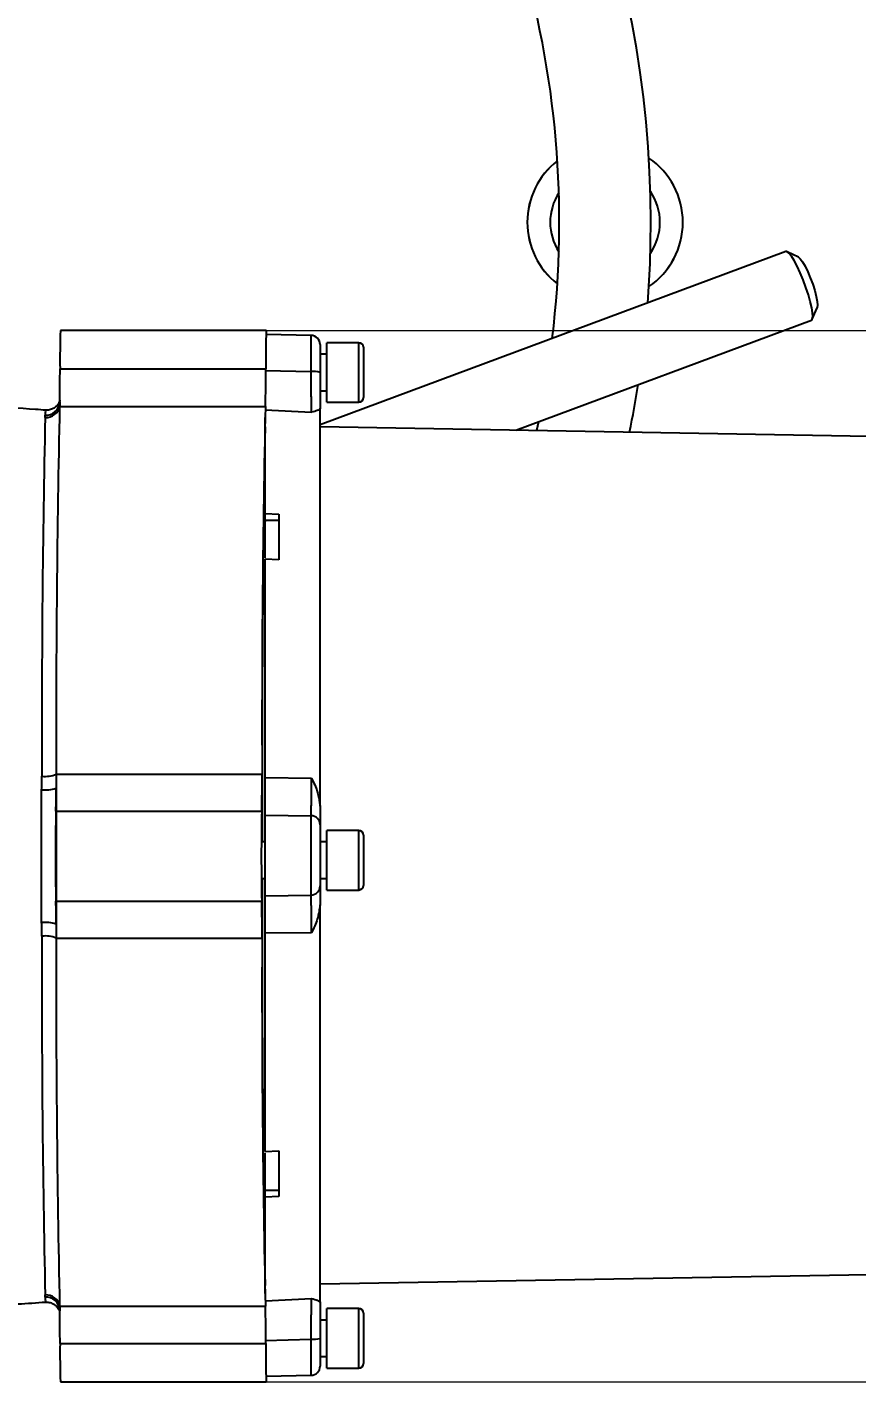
# Model space of a CAD drawing. Header units: millimetres. Extents: x 10469 to 13094, y 11322 to 13178.
# Drawn here: x 12584.7 to 12766.1, y 12604.6 to 12900.9 of the extents above; entities that cross this region are included whole.
import ezdxf

# ---------------------------------------------------------------- set-up
doc = ezdxf.new("R2010")
doc.units = ezdxf.units.MM
doc.layers.add('AM_5', color=3, linetype='Continuous', lineweight=25)
doc.styles.add('SLDTEXTSTYLE1', font='txt.shx', dxfattribs={"width": 0.7, "bigfont": 'gbcbig.shx'})
doc.dimstyles.new('SLDDIMSTYLE12$0', dxfattribs={"dimtxt": 12, "dimasz": 10, "dimexe": 0, "dimexo": 0.0625, "dimgap": 0.875, "dimtad": 1, "dimdec": 1, "dimlfac": 1.8, "dimrnd": 1e-09, "dimzin": 12, "dimdsep": 46, "dimtxsty": 'SLDTEXTSTYLE1', "dimcen": 0.09, "dimdle": 8.16, "dimclrd": 3, "dimclre": 3, "dimadec": 0, "dimazin": 3, "dimtfac": 1, "dimtdec": 1, "dimtofl": 0, "dimtmove": 0, "dimatfit": 3, "dimfxl": 0, "dimfrac": 2, "dimtolj": 1, "dimlwd": 5, "dimlwe": 5, "dimarcsym": 0})

# ---------------------------------------------------------------- blocks, each defined once
blk = doc.blocks.new('*D22')
at = {"layer": 'AM_5', "color": 3, "lineweight": 5, "transparency": 16777216}
blk.add_line((12637.03, 12834.53), (12886.95, 12834.53), dxfattribs=at)
at = {"layer": 'AM_5', "color": 3, "linetype": 'Continuous', "lineweight": 5, "transparency": 16777216}
for p, q in [((12886.95, 12824.53), (12886.95, 12614.57)), ((12637.03, 12604.57), (12886.95, 12604.57))]:
    blk.add_line(p, q, dxfattribs=at)
at = {"layer": 'AM_5', "color": 3, "transparency": 16777216}
for points in [[(12885.29, 12824.53), (12888.62, 12824.53), (12886.95, 12834.53)], [(12885.29, 12614.57), (12888.62, 12614.57), (12886.95, 12604.57)]]:
    blk.add_solid(points, dxfattribs=at)
at = {"layer": 'Defpoints', "color": 0, "transparency": 16777216}
for p in [(12636.97, 12834.53), (12636.97, 12604.57), (12886.95, 12604.57)]:
    blk.add_point(p, dxfattribs=at)
at = {"layer": 'AM_5', "color": 0, "transparency": 16777216, "insert": (12880.08, 12719.55), "char_height": 12, "attachment_point": 5, "rotation": 90, "style": 'SLDTEXTSTYLE1'}
blk.add_mtext('\\A1;230', dxfattribs=at)

msp = doc.modelspace()

# ---------------------------------------------------------------- linework, layer by layer
at = {"color": 7, "linetype": 'Continuous', "lineweight": 25}
for p, q in [((12750.573, 12851.785), (12648.742, 12813.864)), ((12753.322, 12850.574), (12750.847, 12851.753)), ((12756.343, 12836.994), (12757.444, 12839.505)), ((12691.527, 12812.723), (12756.157, 12836.791)), ((12636.968, 12834.534), (12591.969, 12834.534)), ((12646.777, 12833.445), (12636.967, 12833.616)), ((12646.777, 12825.55), (12646.777, 12833.445)), ((12657.222, 12831.859), (12650.222, 12831.859)), ((12650.222, 12818.859), (12650.222, 12831.859)), ((12657.222, 12818.859), (12657.222, 12831.859)), ((12658.222, 12830.859), (12658.222, 12819.859)), ((12650.222, 12829.359), (12648.742, 12829.359)), ((12591.878, 12826.161), (12636.876, 12826.161)), ((12636.742, 12825.8), (12646.777, 12825.55)), ((12648.742, 12821.359), (12650.222, 12821.359)), ((12591.83, 12818.948), (12591.819, 12818.705)), ((12591.821, 12818.732), (12591.829, 12818.863)), ((12650.222, 12818.859), (12657.222, 12818.859)), ((12591.804, 12817.934), (12636.802, 12817.934)), ((12636.742, 12817.149), (12646.846, 12816.633)), ((12778.268, 12811.209), (12648.742, 12813.47)), ((12696.464, 12814.562), (12696.047, 12812.644)), ((12636.742, 12794.479), (12639.742, 12794.367)), ((12636.742, 12792.944), (12636.742, 12794.479)), ((12636.742, 12792.954), (12636.644, 12792.852)), ((12636.742, 12792.954), (12636.644, 12792.852)), ((12639.742, 12792.944), (12636.742, 12792.944)), ((12636.742, 12792.749), (12636.897, 12792.911)), ((12639.742, 12784.372), (12636.742, 12784.484)), ((12591.059, 12737.481), (12636.057, 12737.481)), ((12636.742, 12736.758), (12646.846, 12736.638)), ((12591.049, 12734.516), (12591.003, 12734.435)), ((12590.983, 12729.404), (12635.981, 12729.404)), ((12636.742, 12728.555), (12646.777, 12728.406)), ((12646.777, 12711.053), (12646.777, 12728.406)), ((12657.222, 12725.156), (12650.222, 12725.156)), ((12650.222, 12712.156), (12650.222, 12725.156)), ((12657.222, 12712.156), (12657.222, 12725.156)), ((12658.222, 12724.156), (12658.222, 12713.156)), ((12636.742, 12722.656), (12635.984, 12722.656)), ((12650.222, 12722.656), (12648.742, 12722.656)), ((12635.99, 12714.656), (12636.742, 12714.656)), ((12648.742, 12714.656), (12650.222, 12714.656)), ((12650.222, 12712.156), (12657.222, 12712.156)), ((12590.983, 12709.704), (12635.981, 12709.704)), ((12636.742, 12710.904), (12646.777, 12711.053)), ((12591.049, 12704.592), (12591.003, 12704.674)), ((12646.846, 12702.821), (12636.742, 12702.702)), ((12591.059, 12701.628), (12636.057, 12701.628)), ((12636.742, 12654.976), (12639.742, 12655.087)), ((12636.621, 12646.565), (12636.742, 12646.439)), ((12636.621, 12646.565), (12636.742, 12646.439)), ((12636.874, 12646.506), (12636.742, 12646.644)), ((12636.742, 12646.515), (12639.742, 12646.515)), ((12636.742, 12644.98), (12636.742, 12646.515)), ((12639.742, 12645.092), (12636.742, 12644.98)), ((12648.742, 12625.989), (12778.268, 12628.25)), ((12636.809, 12622.313), (12646.846, 12622.827)), ((12591.804, 12621.174), (12636.802, 12621.174)), ((12591.819, 12620.403), (12591.83, 12620.16)), ((12657.222, 12620.6), (12650.222, 12620.6)), ((12650.222, 12614.1), (12650.222, 12620.6)), ((12657.222, 12614.1), (12657.222, 12620.6)), ((12650.222, 12618.1), (12648.742, 12618.1)), ((12658.222, 12619.6), (12658.222, 12614.1)), ((12636.742, 12613.659), (12646.777, 12613.909)), ((12646.777, 12606.014), (12646.777, 12613.909)), ((12650.222, 12607.6), (12650.222, 12614.1)), ((12657.222, 12607.6), (12657.222, 12614.1)), ((12658.222, 12614.1), (12658.222, 12608.6)), ((12591.878, 12612.947), (12636.876, 12612.947)), ((12648.742, 12610.1), (12650.222, 12610.1)), ((12636.967, 12605.843), (12646.777, 12606.014)), ((12650.222, 12607.6), (12657.222, 12607.6)), ((12591.969, 12604.574), (12636.968, 12604.574))]:
    msp.add_line(p, q, dxfattribs=at)
at = {"color": 7, "linetype": 'Continuous', "lineweight": 25, "flags": 128}
for points in [[(12720.366, 12840.536), (12720.869, 12849.208), (12721.044, 12858.182)], [(12756.157, 12836.791), (12756.331, 12836.968), (12756.441, 12837.503), (12756.407, 12838.355), (12756.23, 12839.484), (12755.92, 12840.838), (12755.49, 12842.354), (12754.961, 12843.959), (12754.358, 12845.581), (12753.708, 12847.141), (12753.041, 12848.569), (12752.39, 12849.796), (12751.785, 12850.765), (12751.254, 12851.432), (12750.821, 12851.765), (12750.573, 12851.785)], [(12753.322, 12850.574), (12753.337, 12850.567), (12753.732, 12850.218), (12754.22, 12849.54), (12754.77, 12848.575), (12755.348, 12847.383), (12755.917, 12846.041), (12756.442, 12844.631), (12756.89, 12843.244), (12757.232, 12841.965), (12757.447, 12840.875), (12757.521, 12840.043), (12757.451, 12839.52), (12757.444, 12839.505)], [(12637.006, 12833.616), (12636.993, 12834.14), (12636.976, 12834.49), (12636.959, 12834.49), (12636.942, 12834.14), (12636.926, 12833.453), (12636.911, 12832.453), (12636.898, 12831.175), (12636.888, 12829.664), (12636.881, 12827.973), (12636.876, 12826.161)], [(12587.868, 12705.037), (12587.864, 12708.649), (12587.861, 12712.275), (12587.859, 12715.912), (12587.858, 12719.554), (12587.859, 12723.196), (12587.861, 12726.833), (12587.864, 12730.46), (12587.868, 12734.071)], [(12591.049, 12734.516), (12591.045, 12730.794), (12591.042, 12727.056), (12591.04, 12723.308), (12591.039, 12719.554), (12591.04, 12715.8), (12591.042, 12712.052), (12591.045, 12708.314), (12591.049, 12704.592)], [(12635.996, 12722.904), (12635.986, 12722.723), (12635.983, 12722.585)], [(12636.008, 12722.656), (12636.006, 12722.723), (12635.996, 12722.904)], [(12636.876, 12612.947), (12636.881, 12611.135), (12636.888, 12609.444), (12636.898, 12607.933), (12636.911, 12606.655), (12636.926, 12605.655), (12636.942, 12604.968), (12636.959, 12604.618), (12636.976, 12604.618), (12636.993, 12604.968), (12637.009, 12605.655), (12637.013, 12605.844)]]:
    msp.add_lwpolyline(points, dxfattribs=at)
at = {"color": 7, "linetype": 'Continuous', "lineweight": 25}
for centre, radius, start, end in [((12491.044, 12858.182), 230, 0, 169.16329), ((12491.044, 12858.182), 210, 353.04862, 87.41373), ((12711.044, 12858.182), 17.013, 127.81367, 180), ((12711.044, 12858.182), 17, 127.8432, 232.1568), ((12711.044, 12858.182), 17.013, 304.2276, 55.7724), ((12711.044, 12858.182), 17, 304.2613, 55.7387), ((12711.044, 12858.182), 12, 147.31654, 212.68346), ((12711.044, 12858.182), 12, 325.58849, 34.41151), ((12711.044, 12858.182), 17.013, 180, 232.18633), ((12789.032, 12828.202), 197.164, 178.15954, 180.59293), ((12646.742, 12831.445), 2, 0, 89), ((12657.222, 12830.859), 1, 0, 90), ((12054.921, 12826.104), 536.957, 359.23935, 0.0061), ((12314.874, 12824.973), 322.005, 358.74746, 0.21149), ((12647.258, 12820.222), 5.35, 73.8962, 95.15834), ((12491.044, 12858.182), 230, 348.49028, 351.12295), ((12588.849, 12818.992), 2.984, 265.72557, 354.99775), ((12657.222, 12819.859), 1, 270, 0), ((15653.339, 12747.915), 3065.437, 178.736305, 180.203246), ((12591.095, 12816.261), 2.481, 160.17317, 185.66552), ((12588.872, 12818.495), 2.985, 265.67984, 349.16146), ((15733.616, 12748.628), 3142.577, 178.736305, 180.203246), ((15778.614, 12748.628), 3142.577, 178.736305, 180.203246), ((16815.652, 12737.137), 4179.607, 178.95405, 180.198512), ((12588.587, 12743.698), 6.691, 264.28607, 291.67914), ((12333.488, 12736.294), 302.571, 358.69511, 0.22467), ((12588.615, 12741.337), 7.305, 264.13547, 289.0893), ((12410.745, 12734.305), 180.304, 358.44239, 0.06727), ((13118.238, 12719.554), 527.347, 178.92978, 181.07022), ((13163.236, 12719.554), 527.347, 178.92978, 181.07022), ((12646.746, 12726.411), 1.995, 0.12484, 89.13021), ((12657.222, 12724.156), 1, 0, 90), ((16771.048, 12701.332), 4134.998, 179.815372, 181.048433), ((12646.746, 12713.048), 1.995, 270.86979, 359.87516), ((12657.222, 12713.156), 1, 270, 0), ((12410.745, 12704.803), 180.304, 359.93273, 1.55761), ((12333.488, 12702.814), 302.571, 359.77533, 1.30489), ((12588.615, 12697.771), 7.305, 70.91082, 95.86448), ((15653.339, 12691.194), 3065.437, 179.796754, 181.263695), ((12588.587, 12695.41), 6.691, 68.32086, 95.71393), ((15733.616, 12690.48), 3142.577, 179.796754, 181.263695), ((15778.614, 12690.48), 3142.577, 179.796754, 181.263695), ((12591.728, 12622.925), 3.106, 176.93263, 197.22928), ((12588.849, 12620.116), 2.983, 4.85158, 94.27503), ((12588.872, 12620.613), 2.985, 10.83854, 94.32016), ((12054.921, 12613.004), 536.957, 359.9939, 0.76065), ((12314.874, 12614.135), 322.005, 359.78851, 1.25254), ((12657.222, 12619.6), 1, 0, 90), ((12647.258, 12619.238), 5.35, 264.84166, 286.1038), ((12789.032, 12610.906), 197.164, 179.40707, 181.84046), ((12646.742, 12608.014), 2, 271, 0), ((12657.222, 12608.6), 1, 270, 0)]:
    msp.add_arc(centre, radius, start, end, dxfattribs=at)
for points, knots in [([(12648.742, 12831.445), (12648.742, 12831.362), (12648.742, 12831.19), (12648.742, 12829.807), (12648.742, 12827.778), (12648.742, 12826.148), (12648.742, 12825.362)], [0, 0, 0, 0, 0.2412869, 0.5, 0.7587131, 1, 1, 1, 1]), ([(12646.846, 12816.633), (12646.846, 12816.908), (12646.845, 12817.278), (12646.84, 12818.233), (12646.835, 12818.911), (12646.83, 12819.727), (12646.82, 12820.745), (12646.807, 12822.057), (12646.794, 12823.686), (12646.783, 12824.909), (12646.777, 12825.55)], [0, 0, 0, 0, 0.2442906, 0.329037, 0.4144904, 0.500125, 0.5979935, 0.7157718, 0.8510735, 1, 1, 1, 1]), ([(12648.742, 12825.362), (12648.742, 12824.602), (12648.742, 12823.087), (12648.742, 12820.959), (12648.742, 12819.002), (12648.742, 12817.937), (12648.742, 12817.403)], [0, 0, 0, 0, 0.2507669, 0.5000113, 0.749245, 1, 1, 1, 1]), ([(12591.835, 12819.267), (12591.829, 12819.24), (12591.813, 12819.173), (12591.736, 12818.943), (12591.551, 12818.549), (12591.184, 12818.037), (12590.596, 12817.527), (12589.805, 12817.184), (12589.153, 12817.041), (12588.82, 12817.109), (12588.787, 12817.116)], [0, 0, 0, 0, 0.0988141, 0.2481759, 0.38361338, 0.51716417, 0.66205203, 0.81883894, 0.98183427, 1, 1, 1, 1]), ([(12591.831, 12818.976), (12591.829, 12818.858), (12591.823, 12818.562), (12591.814, 12818.189), (12591.807, 12818.02), (12591.804, 12817.934)], [0, 0, 0, 0, 0.2461834, 0.6204204, 1, 1, 1, 1]), ([(12588.77, 12817.076), (12588.031, 12817.136), (12583.682, 12817.487), (12575.707, 12817.818), (12564.861, 12818.053), (12554.03, 12817.948), (12543.227, 12817.521), (12533.842, 12816.919), (12528.073, 12816.331), (12525.883, 12816.108)], [0, 0, 0, 0, 0.0352985, 0.207858, 0.3801201, 0.5520874, 0.723762, 0.8951454, 1, 1, 1, 1]), ([(12588.647, 12815.519), (12588.644, 12815.618), (12588.638, 12815.795), (12588.63, 12815.949), (12588.627, 12816.016)], [0, 0, 0, 0, 0.559997, 1, 1, 1, 1]), ([(12636.742, 12794.479), (12636.742, 12796.366), (12636.742, 12800.141), (12636.742, 12804.983), (12636.742, 12809.196), (12636.742, 12812.597), (12636.742, 12814.702), (12636.742, 12815.43), (12636.742, 12815.53)], [0, 0, 0, 0, 0.1937913, 0.3875826, 0.5813739, 0.7751653, 0.9689566, 1, 1, 1, 1]), ([(12648.742, 12817.403), (12648.596, 12817.283), (12648.304, 12817.042), (12647.334, 12816.77), (12646.846, 12816.633)], [0, 0, 0, 0, 0.4975573, 1, 1, 1, 1]), ([(12636.742, 12784.834), (12636.742, 12785.947), (12636.742, 12788.811), (12636.742, 12791.376), (12636.742, 12792.944)], [0, 0, 0, 0, 0.3888049, 1, 1, 1, 1]), ([(12587.868, 12734.071), (12587.88, 12734.626), (12587.902, 12735.618), (12587.915, 12736.606), (12587.921, 12737.04)], [0, 0, 0, 0, 0.5599962, 1, 1, 1, 1]), ([(12591.059, 12737.481), (12591.058, 12736.974), (12591.056, 12736.208), (12591.053, 12735.229), (12591.05, 12734.754), (12591.049, 12734.516)], [0, 0, 0, 0, 0.49355474, 0.74596906, 1, 1, 1, 1]), ([(12636.742, 12728.555), (12636.742, 12728.782), (12636.742, 12729.234), (12636.742, 12731.113), (12636.742, 12733.657), (12636.742, 12735.723), (12636.742, 12736.758)], [0, 0, 0, 0, 0.2500652, 0.4994456, 0.7493864, 1, 1, 1, 1]), ([(12646.777, 12728.406), (12646.783, 12728.503), (12646.794, 12728.687), (12646.806, 12729.289), (12646.816, 12729.905), (12646.824, 12730.447), (12646.835, 12731.541), (12646.844, 12733.5), (12646.846, 12735.607), (12646.846, 12736.638)], [0, 0, 0, 0, 0.1490594, 0.2844868, 0.3652537, 0.4374076, 0.5004523, 0.7554677, 1, 1, 1, 1]), ([(12646.846, 12736.638), (12647.334, 12735.667), (12648.304, 12733.734), (12648.596, 12731.587), (12648.742, 12730.519)], [0, 0, 0, 0, 0.5024427, 1, 1, 1, 1]), ([(12648.742, 12730.519), (12648.742, 12729.967), (12648.742, 12728.865), (12648.742, 12727.645), (12648.742, 12726.759), (12648.742, 12726.53), (12648.742, 12726.415)], [0, 0, 0, 0, 0.250755, 0.4999887, 0.7492331, 1, 1, 1, 1]), ([(12648.742, 12726.415), (12648.742, 12726.258), (12648.742, 12725.931), (12648.742, 12724.349), (12648.742, 12722.181), (12648.742, 12719.73), (12648.742, 12717.279), (12648.742, 12715.11), (12648.742, 12713.529), (12648.742, 12713.202), (12648.742, 12713.044)], [0, 0, 0, 0, 0.1206435, 0.25, 0.3793565, 0.5, 0.6206435, 0.75, 0.8793565, 1, 1, 1, 1]), ([(12648.742, 12713.044), (12648.742, 12712.929), (12648.742, 12712.7), (12648.742, 12711.814), (12648.742, 12710.594), (12648.742, 12709.493), (12648.742, 12708.94)], [0, 0, 0, 0, 0.2507669, 0.5000113, 0.749245, 1, 1, 1, 1]), ([(12636.742, 12702.702), (12636.742, 12703.734), (12636.742, 12705.796), (12636.742, 12708.34), (12636.742, 12710.222), (12636.742, 12710.676), (12636.742, 12710.904)], [0, 0, 0, 0, 0.2500466, 0.4994486, 0.7493959, 1, 1, 1, 1]), ([(12646.846, 12702.821), (12646.846, 12703.855), (12646.845, 12705.248), (12646.84, 12706.782), (12646.835, 12707.662), (12646.83, 12708.501), (12646.82, 12709.327), (12646.807, 12710.11), (12646.794, 12710.772), (12646.783, 12710.956), (12646.777, 12711.053)], [0, 0, 0, 0, 0.2442906, 0.329037, 0.4144904, 0.500125, 0.5979935, 0.7157717, 0.8510735, 1, 1, 1, 1]), ([(12648.742, 12708.94), (12648.596, 12707.872), (12648.304, 12705.726), (12647.334, 12703.792), (12646.846, 12702.821)], [0, 0, 0, 0, 0.4975573, 1, 1, 1, 1]), ([(12587.921, 12702.068), (12587.912, 12702.621), (12587.895, 12703.609), (12587.876, 12704.601), (12587.868, 12705.037)], [0, 0, 0, 0, 0.55999703, 1, 1, 1, 1]), ([(12591.049, 12704.592), (12591.05, 12704.361), (12591.053, 12703.78), (12591.057, 12702.792), (12591.058, 12702.018), (12591.059, 12701.628)], [0, 0, 0, 0, 0.2461834, 0.6204204, 1, 1, 1, 1]), ([(12636.742, 12646.515), (12636.742, 12648.083), (12636.742, 12650.648), (12636.742, 12653.512), (12636.742, 12654.626)], [0, 0, 0, 0, 0.6111951, 1, 1, 1, 1]), ([(12636.742, 12623.929), (12636.742, 12624.03), (12636.742, 12624.757), (12636.742, 12626.862), (12636.742, 12630.264), (12636.742, 12634.476), (12636.742, 12639.318), (12636.742, 12643.093), (12636.742, 12644.98)], [0, 0, 0, 0, 0.0310434, 0.2248347, 0.4186261, 0.6124174, 0.8062087, 1, 1, 1, 1]), ([(12478.86, 12630.802), (12481.001, 12630.299), (12486.7, 12628.962), (12496.03, 12627.146), (12506.821, 12625.32), (12517.645, 12623.83), (12528.488, 12622.657), (12539.342, 12621.805), (12550.197, 12621.274), (12561.045, 12621.056), (12571.875, 12621.171), (12581.118, 12621.491), (12586.74, 12621.898), (12588.768, 12622.044)], [0, 0, 0, 0, 0.0596151, 0.1586817, 0.2575664, 0.3562726, 0.4548031, 0.5531604, 0.6513466, 0.7493636, 0.8472129, 0.9448956, 1, 1, 1, 1]), ([(12588.627, 12623.092), (12588.633, 12623.178), (12588.643, 12623.333), (12588.646, 12623.511), (12588.647, 12623.589)], [0, 0, 0, 0, 0.55999622, 1, 1, 1, 1]), ([(12646.777, 12613.909), (12646.783, 12614.55), (12646.794, 12615.773), (12646.806, 12617.253), (12646.816, 12618.342), (12646.824, 12619.108), (12646.835, 12620.395), (12646.844, 12621.975), (12646.846, 12622.547), (12646.846, 12622.827)], [0, 0, 0, 0, 0.1490594, 0.2844868, 0.3652537, 0.4374076, 0.5004523, 0.7554677, 1, 1, 1, 1]), ([(12646.846, 12622.827), (12647.334, 12622.69), (12648.304, 12622.417), (12648.596, 12622.176), (12648.742, 12622.056)], [0, 0, 0, 0, 0.5024427, 1, 1, 1, 1]), ([(12588.78, 12621.977), (12588.87, 12621.991), (12589.276, 12622.056), (12589.961, 12621.879), (12590.687, 12621.51), (12591.2, 12621.044), (12591.526, 12620.596), (12591.687, 12620.276), (12591.728, 12620.161), (12591.743, 12620.12)], [0, 0, 0, 0, 0.060919, 0.2724063, 0.4521822, 0.6132282, 0.7630711, 0.9143164, 1, 1, 1, 1]), ([(12591.804, 12621.174), (12591.808, 12621.058), (12591.815, 12620.884), (12591.824, 12620.495), (12591.829, 12620.253), (12591.831, 12620.132)], [0, 0, 0, 0, 0.4935547, 0.7459691, 1, 1, 1, 1]), ([(12648.742, 12622.056), (12648.742, 12621.522), (12648.742, 12620.457), (12648.742, 12618.501), (12648.742, 12616.372), (12648.742, 12614.857), (12648.742, 12614.097)], [0, 0, 0, 0, 0.250755, 0.4999887, 0.7492331, 1, 1, 1, 1]), ([(12648.742, 12614.097), (12648.742, 12613.311), (12648.742, 12611.681), (12648.742, 12609.653), (12648.742, 12608.269), (12648.742, 12608.097), (12648.742, 12608.014)], [0, 0, 0, 0, 0.2412869, 0.5, 0.7587131, 1, 1, 1, 1])]:
    msp.add_open_spline(points, degree=3, knots=knots, dxfattribs=at)
for points in [[(12648.742, 12730.519), (12648.742, 12734.171), (12648.742, 12741.474), (12648.742, 12752.117), (12648.742, 12762.36), (12648.742, 12772.061), (12648.742, 12781.1), (12648.742, 12789.362), (12648.742, 12796.744), (12648.742, 12803.148), (12648.742, 12808.504), (12648.742, 12812.711), (12648.742, 12815.831), (12648.742, 12816.879), (12648.742, 12817.403)], [(12639.742, 12794.367), (12639.742, 12792.791), (12639.742, 12789.639), (12639.742, 12786.128), (12639.742, 12784.372)], [(12636.742, 12736.758), (12636.742, 12739.672), (12636.742, 12745.499), (12636.742, 12753.994), (12636.742, 12762.222), (12636.742, 12770.094), (12636.742, 12777.594), (12636.742, 12782.187), (12636.742, 12784.484)], [(12636.742, 12719.73), (12636.742, 12720.805), (12636.742, 12722.956), (12636.742, 12725.742), (12636.742, 12727.829), (12636.742, 12728.313), (12636.742, 12728.555)], [(12636.742, 12710.904), (12636.742, 12711.146), (12636.742, 12711.631), (12636.742, 12713.717), (12636.742, 12716.504), (12636.742, 12718.654), (12636.742, 12719.73)], [(12648.742, 12622.056), (12648.742, 12622.58), (12648.742, 12623.628), (12648.742, 12626.748), (12648.742, 12630.956), (12648.742, 12636.311), (12648.742, 12642.716), (12648.742, 12650.097), (12648.742, 12658.359), (12648.742, 12667.398), (12648.742, 12677.099), (12648.742, 12687.342), (12648.742, 12697.985), (12648.742, 12705.289), (12648.742, 12708.94)], [(12636.742, 12654.976), (12636.742, 12657.272), (12636.742, 12661.865), (12636.742, 12669.366), (12636.742, 12677.237), (12636.742, 12685.466), (12636.742, 12693.96), (12636.742, 12699.788), (12636.742, 12702.702)], [(12639.742, 12655.087), (12639.742, 12653.332), (12639.742, 12649.821), (12639.742, 12646.668), (12639.742, 12645.092)]]:
    msp.add_open_spline(points, degree=3, dxfattribs=at)

# ---------------------------------------------------------------- dimensions: what is measured, and where the dimension line sits
at = {"layer": 'AM_5'}
dim = msp.add_linear_dim(base=(12886.955, 12604.574), p1=(12636.968, 12834.534), p2=(12636.968, 12604.574), angle=90, text='230', dimstyle='SLDDIMSTYLE12$0', override={"dimlfac": 1}, dxfattribs=at)
dim.commit()
dim.dimension.update_dxf_attribs({"geometry": '*D22', "text_midpoint": (12880.08, 12719.554)})

doc.saveas('drawing.dxf')
